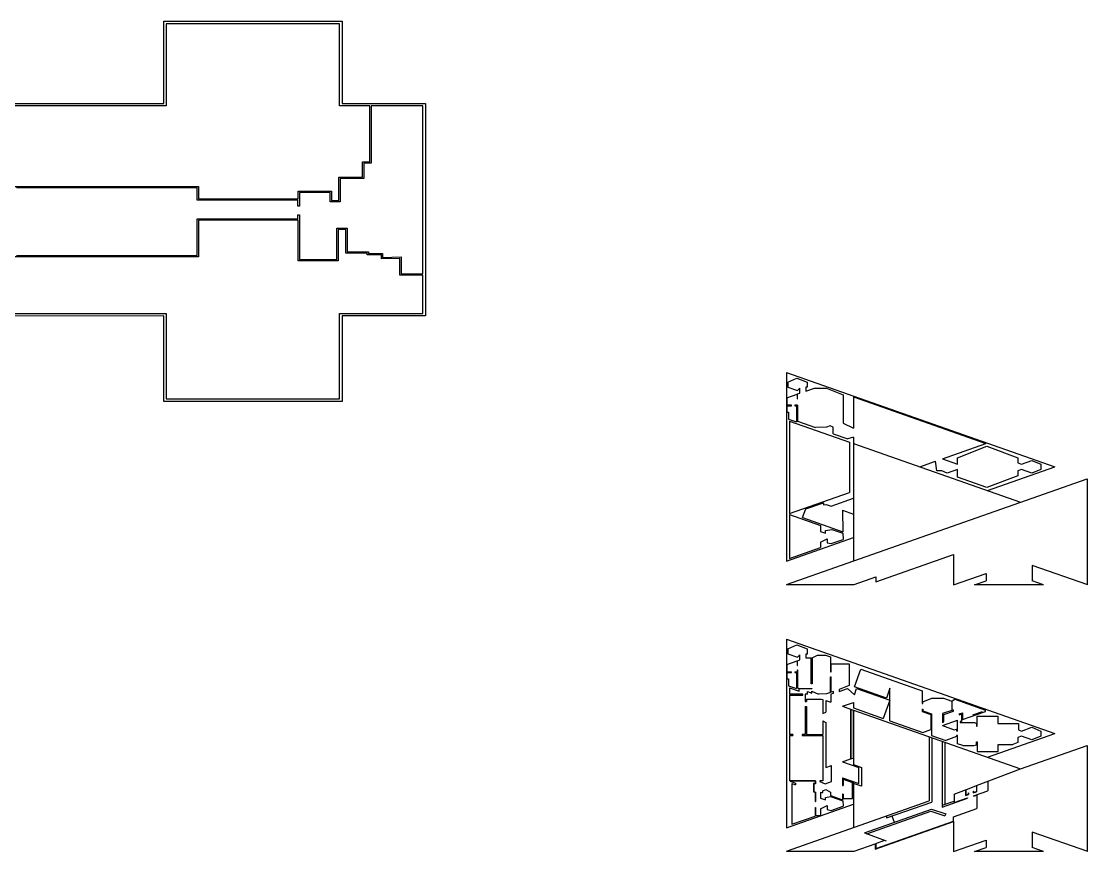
# Model space of a CAD drawing. Header units: centimetres. Extents: x 2933 to 5307, y 1581 to 3517.
# Drawn here: x 4224 to 5307, y 2673 to 3517 of the extents above; entities that cross this region are included whole.
import ezdxf

# ---------------------------------------------------------------- set-up
doc = ezdxf.new("R2010")
doc.units = ezdxf.units.CM
doc.layers.add('Make2D$Visible$Curves', color=7, linetype='Continuous', true_color=0x000000)

msp = doc.modelspace()

# ---------------------------------------------------------------- linework, layer by layer
at = {"layer": 'Make2D$Visible$Curves', "color": 24, "lineweight": -3, "true_color": 0xa52525}
for p, q in [((4368.3, 3433.5), (4368.3, 3516.9)), ((4368.3, 3516.9), (4549.4, 3516.9)), ((4546.8, 3514.3), (4370.9, 3514.3)), ((4370.9, 3514.3), (4370.9, 3430.9)), ((4546.8, 3430.9), (4546.8, 3514.3)), ((4549.4, 3516.9), (4549.4, 3433.5)), ((4204.9, 3433.5), (4368.3, 3433.5)), ((4549.4, 3433.5), (4634, 3433.5)), ((4634, 3433.5), (4634, 3217.5)), ((4370.9, 3430.9), (4204.9, 3430.9)), ((4577.7, 3430.9), (4546.8, 3430.9)), ((4577.7, 3374.2), (4577.7, 3430.9)), ((4631.3, 3430.9), (4579.1, 3430.9)), ((4579.1, 3430.9), (4579.1, 3372.9)), ((4631.3, 3260.4), (4631.3, 3430.9)), ((4570.2, 3358.6), (4570.2, 3374.2)), ((4570.2, 3374.2), (4577.7, 3374.2)), ((4579.1, 3372.9), (4571.5, 3372.9)), ((4571.5, 3372.9), (4571.5, 3357.2)), ((4546.1, 3334.8), (4546.1, 3358.6)), ((4546.1, 3358.6), (4570.2, 3358.6)), ((4571.5, 3357.2), (4547.4, 3357.2)), ((4547.4, 3357.2), (4547.4, 3333.4)), ((4160.3, 3349), (4403.5, 3349)), ((4402.2, 3347.7), (4218.6, 3347.7)), ((4402.2, 3335.1), (4402.2, 3347.7)), ((4403.5, 3349), (4403.5, 3336.4)), ((4403.5, 3336.4), (4504.7, 3336.4)), ((4504.7, 3336.4), (4504.7, 3344.3)), ((4504.7, 3344.3), (4538.7, 3344.3)), ((4537.3, 3343), (4506, 3343)), ((4506, 3343), (4506, 3335.1)), ((4537.3, 3333.4), (4537.3, 3343)), ((4538.7, 3344.3), (4538.7, 3334.8)), ((4504.5, 3335.1), (4402.2, 3335.1)), ((4504.5, 3329.1), (4504.5, 3335.1)), ((4506, 3329.1), (4504.5, 3329.1)), ((4506, 3335.1), (4506, 3329.1)), ((4547.4, 3333.4), (4537.3, 3333.4)), ((4538.7, 3334.8), (4546.1, 3334.8)), ((4402.2, 3278.8), (4402.2, 3316.1)), ((4402.2, 3316.1), (4504.5, 3316.1)), ((4504.7, 3314.8), (4403.5, 3314.8)), ((4403.5, 3314.8), (4403.5, 3277.5)), ((4504.5, 3316.1), (4504.5, 3320.4)), ((4504.5, 3320.4), (4506, 3320.4)), ((4504.7, 3273.5), (4504.7, 3314.8)), ((4506, 3320.4), (4506, 3316.1)), ((4506, 3316.1), (4506, 3274.8)), ((4544, 3274.8), (4544, 3306.8)), ((4544, 3306.8), (4554.6, 3306.8)), ((4553.3, 3305.5), (4545.3, 3305.5)), ((4545.3, 3305.5), (4545.3, 3273.5)), ((4553.3, 3281.2), (4553.3, 3305.5)), ((4554.6, 3306.8), (4554.6, 3282.5)), ((4575, 3281.2), (4553.3, 3281.2)), ((4554.6, 3282.5), (4576.3, 3282.5)), ((4575, 3279.7), (4575, 3281.2)), ((4576.3, 3282.5), (4576.3, 3281)), ((4403.5, 3277.5), (4217.3, 3277.5)), ((4218.6, 3278.8), (4402.2, 3278.8)), ((4545.3, 3273.5), (4504.7, 3273.5)), ((4506, 3274.8), (4544, 3274.8)), ((4589.3, 3279.7), (4575, 3279.7)), ((4576.3, 3281), (4590.6, 3281)), ((4589.3, 3275.5), (4589.3, 3279.7)), ((4608.1, 3276), (4589.3, 3275.5)), ((4590.6, 3281), (4590.6, 3276.9)), ((4590.6, 3276.9), (4609.4, 3277.4)), ((4608.1, 3259), (4608.1, 3276)), ((4609.4, 3277.4), (4609.4, 3260.4)), ((4609.4, 3260.4), (4631.3, 3260.4)), ((4631.3, 3259), (4608.1, 3259)), ((4631.3, 3220.1), (4631.3, 3259)), ((4198.9, 3219.9), (4370.9, 3220.1)), ((4368.3, 3217.5), (4201.6, 3217.3)), ((4368.3, 3130.6), (4368.3, 3217.5)), ((4370.9, 3220.1), (4370.9, 3133.2)), ((4546.8, 3133.2), (4546.8, 3220.1)), ((4546.8, 3220.1), (4631.3, 3220.1)), ((4634, 3217.5), (4549.4, 3217.5)), ((4549.4, 3217.5), (4549.4, 3130.6)), ((5000.6, 3159.9), (5000.6, 2968.2)), ((5000.6, 3159.9), (5273.1, 3064.1)), ((5002.2, 3150.2), (5011.3, 3154.1)), ((5011.3, 3154.1), (5021.7, 3150.2)), ((5002.2, 3150.2), (5002.2, 3145)), ((5002.2, 3145), (5011.9, 3141.7)), ((5011.9, 3141.7), (5014.3, 3144.2)), ((5014.3, 3139), (5014.3, 3144.2)), ((5021.7, 3145), (5020.4, 3145)), ((5020.4, 3145), (5020.4, 3141.2)), ((5020.4, 3141.2), (5029.1, 3144.2)), ((5021.7, 3150.2), (5021.7, 3145)), ((5029.1, 3144.2), (5041.3, 3144.2)), ((5041.3, 3144.2), (5058.2, 3137.2)), ((4549.4, 3130.6), (4368.3, 3130.6)), ((4370.9, 3133.2), (4546.8, 3133.2)), ((5001.2, 3134.4), (5011.4, 3138)), ((5001.2, 3134.4), (5001.2, 3126.8)), ((5011.4, 3138), (5011.4, 3133.3)), ((5011.4, 3133.3), (5012, 3133.3)), ((5012, 3138.2), (5014.3, 3139)), ((5012, 3133.3), (5012, 3138.2)), ((5058.2, 3137.2), (5058.2, 3108.5)), ((5068.8, 3135.2), (5068.8, 3103.5)), ((5068.8, 3135.2), (5203.3, 3087.9)), ((5005.7, 3126.8), (5001.2, 3126.8)), ((5001.2, 3126.1), (5005.7, 3126.1)), ((5001.2, 3126.1), (5001.2, 3119.8)), ((5001.2, 3119.8), (5002.8, 3119.8)), ((5002.8, 3119.8), (5002.8, 3112.7)), ((5005.7, 3126.1), (5005.7, 3126.8)), ((5011.8, 3126.8), (5009.3, 3126.8)), ((5009.3, 3126.8), (5009.3, 3126.1)), ((5009.3, 3126.1), (5011, 3126.1)), ((5011, 3126.1), (5011, 3109.9)), ((5011.8, 3126.8), (5011.8, 3110.5)), ((5002.8, 3112.7), (5011, 3109.9)), ((5003.8, 3110.7), (5064.8, 3089.3)), ((5003.8, 3110.7), (5003.8, 3016.6)), ((5011.8, 3110.5), (5030, 3104.1)), ((5058.2, 3108.5), (5068.8, 3103.5)), ((5041.3, 3104.6), (5030, 3104.1)), ((5045.2, 3105.9), (5041.3, 3104.6)), ((5048.2, 3104.6), (5045.2, 3105.9)), ((5048.1, 3097.7), (5048.2, 3104.6)), ((5048.1, 3097.7), (5063.1, 3092.5)), ((5068.8, 3094.4), (5063.1, 3092.5)), ((5064.8, 3089.3), (5064.8, 3038)), ((5068.8, 3094.4), (5068.8, 2968.9)), ((5068.8, 3087.9), (5238.3, 3028.3)), ((5159.3, 3072.4), (5203.3, 3087.9)), ((5174.3, 3073.3), (5204.2, 3085)), ((5204.2, 3085), (5235.5, 3073.3)), ((5136.2, 3064.3), (5152.1, 3069.9)), ((5153.4, 3060.2), (5152.1, 3069.9)), ((5159.3, 3072.4), (5174.3, 3066.8)), ((5174.3, 3066.8), (5174.3, 3073.3)), ((5235.5, 3073.3), (5235.5, 3068.1)), ((5235.5, 3068.1), (5239.4, 3066.8)), ((5239.4, 3066.8), (5249.9, 3070.7)), ((5249.9, 3070.7), (5259, 3066.8)), ((5259, 3066.8), (5259, 3061.5)), ((5158.6, 3060.2), (5153.4, 3060.2)), ((5163.8, 3057.6), (5158.6, 3060.2)), ((5174.3, 3061.5), (5163.8, 3057.6)), ((5174.3, 3053.7), (5174.3, 3061.5)), ((5235.5, 3055), (5204.2, 3043.3)), ((5204.8, 3040), (5273.1, 3064.1)), ((5239.4, 3061.5), (5235.5, 3060.2)), ((5235.5, 3060.2), (5235.5, 3055)), ((5249.9, 3057.6), (5239.4, 3061.5)), ((5259, 3061.5), (5249.9, 3057.6)), ((5000.6, 2944.7), (5305.9, 3052.1)), ((5204.2, 3043.3), (5174.3, 3053.7)), ((5305.9, 3052.1), (5305.9, 2944.1)), ((5001.2, 3040), (5001.2, 3040)), ((5003.8, 3016.6), (5064.8, 3038)), ((5046, 3024.2), (5068.8, 3032.2)), ((5016.9, 3012.6), (5020.3, 3021.6)), ((5020.3, 3021.6), (5038.2, 3027.7)), ((5038.2, 3027.7), (5038.2, 3025.4)), ((5038.2, 3025.4), (5041, 3026)), ((5041, 3026), (5046, 3024.2)), ((5003.8, 3015.7), (5035.3, 3004.7)), ((5003.8, 3015.7), (5003.8, 2971.1)), ((5016.9, 3012.6), (5058, 2998.1)), ((5057.5, 3020.2), (5068.8, 3016.2)), ((5057.5, 3020.2), (5058, 2998.1)), ((5035.3, 3004.7), (5035.3, 2998.4)), ((5040.2, 2999.3), (5046.9, 3000.6)), ((5046.9, 3000.6), (5058, 2996.7)), ((5000.6, 2968.2), (5068.8, 2992.2)), ((5035.3, 2998.4), (5040.2, 2996.7)), ((5035.3, 2987.7), (5042, 2990.9)), ((5040.2, 2996.7), (5040.2, 2999.3)), ((5042, 2990.9), (5042, 2986.9)), ((5046.2, 2986.1), (5058.1, 2990.3)), ((5058, 2996.7), (5058.1, 2990.3)), ((5003.8, 2971.1), (5035.3, 2982.2)), ((5035.3, 2987.7), (5035.3, 2982.2)), ((5042, 2986.9), (5046.2, 2986.1)), ((5091.4, 2947.3), (5170.3, 2975.1)), ((5170.3, 2975.1), (5170.3, 2944.1)), ((5306.6, 2944.1), (5250.1, 2964)), ((5250.1, 2964), (5250.1, 2948.2)), ((5069.3, 2944.7), (5091.3, 2952.4)), ((5091.3, 2952.4), (5091.3, 2947.3)), ((5170.3, 2944.1), (5203.6, 2955.8)), ((5191.7, 2944.2), (5203.6, 2948.4)), ((5203.6, 2955.8), (5203.6, 2948.4)), ((5261.6, 2944.2), (5250.1, 2948.2)), ((5000.6, 2944.7), (5069.3, 2944.7)), ((5261.6, 2944.2), (5191.7, 2944.2)), ((5203.6, 2944.7), (5203.6, 2944.2)), ((5000.6, 2888.9), (5000.6, 2697.2)), ((5000.6, 2888.9), (5273.1, 2793)), ((5002.2, 2879.1), (5011.3, 2883.1)), ((5011.3, 2883.1), (5021.7, 2879.1)), ((5002.2, 2879.1), (5002.2, 2874)), ((5002.2, 2874), (5011.9, 2870.7)), ((5011.9, 2870.7), (5014.3, 2873.1)), ((5014.3, 2868), (5014.3, 2873.1)), ((5021.7, 2873.9), (5020.4, 2873.9)), ((5020.4, 2873.9), (5020.4, 2870.1)), ((5020.4, 2870.1), (5025.9, 2870.1)), ((5021.7, 2879.1), (5021.7, 2873.9)), ((5025.9, 2843.7), (5025.9, 2870.1)), ((5026.8, 2870.1), (5032.2, 2872.7)), ((5026.8, 2870.1), (5026.8, 2843.7)), ((5032.2, 2872.7), (5040.4, 2872.7)), ((5040.4, 2872.7), (5045.4, 2871)), ((5045.4, 2871), (5045.4, 2855.8)), ((5001.2, 2863.4), (5011.4, 2866.9)), ((5001.2, 2863.4), (5001.2, 2855.8)), ((5011.4, 2866.9), (5011.4, 2862.2)), ((5011.4, 2862.2), (5012, 2862.2)), ((5012, 2867.1), (5014.3, 2868)), ((5012, 2862.2), (5012, 2867.1)), ((5046.2, 2855.8), (5046.2, 2864.1)), ((5046.2, 2864.1), (5064.3, 2864.1)), ((5064.3, 2864.1), (5064.3, 2841.8)), ((5001.2, 2855.8), (5005.7, 2855.8)), ((5001.2, 2855.1), (5001.2, 2848.7)), ((5001.2, 2855.1), (5005.7, 2855.1)), ((5001.2, 2848.7), (5002.8, 2848.7)), ((5002.8, 2848.7), (5002.8, 2841.7)), ((5005.7, 2855.1), (5005.7, 2855.8)), ((5009.3, 2855.8), (5009.3, 2855.1)), ((5009.3, 2855.8), (5011.4, 2855.8)), ((5009.3, 2855.1), (5011, 2855.1)), ((5011, 2855.1), (5011, 2838.8)), ((5011.4, 2857.9), (5012, 2857.9)), ((5011.4, 2857.9), (5011.4, 2855.8)), ((5012, 2857.9), (5012, 2839.4)), ((5045.4, 2855.8), (5046.2, 2855.8)), ((5045.4, 2855.8), (5045.4, 2855.8)), ((5045.4, 2850.7), (5046.2, 2850.7)), ((5045.4, 2834.9), (5045.4, 2850.7)), ((5046.2, 2855.8), (5046.2, 2855.8)), ((5046.2, 2835.2), (5046.2, 2850.7)), ((5069.8, 2840.5), (5076.1, 2858.5)), ((5076.1, 2858.5), (5138.5, 2836.6)), ((5002.8, 2841.7), (5011, 2838.8)), ((5003.8, 2839.7), (5003.8, 2833.2)), ((5003.8, 2839.7), (5013.5, 2836.3)), ((5011.8, 2839.5), (5013.1, 2839)), ((5013.1, 2839), (5026.4, 2839)), ((5013.5, 2836.3), (5013.5, 2838.4)), ((5026.4, 2838.4), (5013.5, 2838.4)), ((5026.8, 2843.7), (5025.9, 2843.7)), ((5026.4, 2839), (5026.4, 2838.4)), ((5064.3, 2841.8), (5054.3, 2838)), ((5054.3, 2836), (5062.6, 2838.9)), ((5054.3, 2838), (5054.3, 2836)), ((5062.6, 2838.9), (5069.7, 2832.4)), ((5069.7, 2832.4), (5071.9, 2838.9)), ((5102.2, 2828.9), (5069.8, 2840.5)), ((5071.9, 2838.9), (5105.6, 2826.9)), ((5105.8, 2839.2), (5102.2, 2828.9)), ((5105.8, 2806), (5105.8, 2839.2)), ((5017.4, 2833.2), (5003.8, 2833.2)), ((5003.8, 2832.2), (5017.4, 2832.2)), ((5003.8, 2832.2), (5003.8, 2792.2)), ((5017.4, 2832.2), (5017.4, 2833.2)), ((5022.2, 2833.2), (5019.7, 2833.2)), ((5019.7, 2833.2), (5019.7, 2825.6)), ((5020.9, 2828.2), (5020.9, 2825.6)), ((5020.9, 2828.2), (5036.3, 2828.2)), ((5022.2, 2835.8), (5026.4, 2834.3)), ((5022.2, 2833.2), (5022.2, 2835.8)), ((5026.4, 2834.3), (5026.4, 2836.2)), ((5026.4, 2836.2), (5033.2, 2833.2)), ((5041.3, 2833.5), (5033.2, 2833.2)), ((5036.3, 2828.2), (5037.7, 2827.8)), ((5037.7, 2827.8), (5037.7, 2813.4)), ((5040.7, 2826.7), (5040.7, 2814.7)), ((5040.7, 2826.7), (5045.6, 2825)), ((5045.4, 2834.9), (5041.3, 2833.5)), ((5048.4, 2833.9), (5045.6, 2833)), ((5045.6, 2833), (5045.6, 2825)), ((5048.4, 2835.9), (5046.2, 2835.2)), ((5048.4, 2833.9), (5048.4, 2835.9)), ((5105.6, 2826.9), (5099, 2808.5)), ((5101.9, 2828.2), (5101.9, 2828.2)), ((5138.5, 2836.6), (5138.5, 2823.8)), ((5139, 2825.4), (5148.4, 2829.2)), ((5148.4, 2829.2), (5160.1, 2829)), ((5160.1, 2829), (5168.5, 2826)), ((5169, 2826.3), (5171.7, 2827.9)), ((5171.7, 2827.9), (5202.7, 2817)), ((5019.7, 2825.6), (5020.9, 2825.6)), ((5019.7, 2820.5), (5019.7, 2792.2)), ((5019.7, 2820.5), (5020.9, 2820.5)), ((5020.9, 2820.5), (5020.9, 2792.2)), ((5057.5, 2820.8), (5068.8, 2824.8)), ((5057.5, 2820.8), (5065.6, 2817.9)), ((5065.6, 2817.9), (5065.6, 2767.3)), ((5066, 2817.8), (5066, 2767.4)), ((5066, 2817.8), (5068.3, 2817)), ((5068.3, 2817), (5068.3, 2768.2)), ((5068.8, 2824.8), (5068.8, 2819.1)), ((5068.8, 2819.1), (5099, 2808.5)), ((5068.8, 2816.8), (5068.8, 2760.5)), ((5068.8, 2816.8), (5238.3, 2757.2)), ((5138.5, 2823.8), (5139, 2823.8)), ((5138.5, 2818), (5138.5, 2815.5)), ((5138.5, 2818), (5139, 2818)), ((5139, 2823.8), (5139, 2825.4)), ((5139, 2818), (5139, 2816.1)), ((5139, 2816.1), (5148, 2813.1)), ((5168.5, 2816.4), (5159, 2813.4)), ((5160.4, 2812.6), (5170.2, 2815.7)), ((5168.5, 2826), (5168.5, 2816.4)), ((5169, 2816.9), (5169, 2826.3)), ((5170.2, 2816.9), (5169, 2816.9)), ((5170.2, 2816.9), (5170.2, 2817)), ((5170.2, 2815.7), (5170.2, 2816.9)), ((5190.1, 2812.2), (5199.9, 2815.6)), ((5202.7, 2815.4), (5202.7, 2817)), ((5037.7, 2813.4), (5040.7, 2814.7)), ((5037.7, 2805.9), (5037.7, 2792.2)), ((5037.7, 2805.9), (5040.7, 2804.5)), ((5105.8, 2806), (5139.3, 2794.3)), ((5138.5, 2815.5), (5147.4, 2812.6)), ((5147.4, 2812.6), (5147.4, 2797.2)), ((5148, 2813.1), (5148, 2797.4)), ((5159, 2813.4), (5159, 2804.2)), ((5159, 2804.2), (5160.4, 2805)), ((5159.3, 2801.3), (5174.3, 2806.6)), ((5160.4, 2805), (5160.4, 2812.6)), ((5174.3, 2802.2), (5174.3, 2806.6)), ((5176.2, 2813), (5179.3, 2814.2)), ((5176.2, 2813), (5176.2, 2812)), ((5176.2, 2812), (5178.4, 2812.9)), ((5178.4, 2805.2), (5177.2, 2805.2)), ((5177.2, 2805.2), (5177.2, 2804.4)), ((5178.4, 2812.9), (5178.4, 2805.2)), ((5179.3, 2807.4), (5202.7, 2815.4)), ((5179.3, 2814.2), (5179.3, 2807.4)), ((5194.3, 2800.5), (5194.3, 2810.7)), ((5194.3, 2810.7), (5215.2, 2810.7)), ((5215.2, 2810.7), (5215.2, 2803.2)), ((5040.7, 2804.5), (5040.7, 2758.5)), ((5139.3, 2794.3), (5147.4, 2797.2)), ((5148, 2797.4), (5148, 2791.2)), ((5159.3, 2801.3), (5171, 2796.9)), ((5171, 2796.9), (5173.4, 2797.6)), ((5173.4, 2797.6), (5173.4, 2796)), ((5173.4, 2796), (5174.3, 2795.7)), ((5174.3, 2795.7), (5174.3, 2802.2)), ((5177.2, 2804.4), (5191.6, 2804.4)), ((5191.6, 2804.4), (5193.7, 2803.2)), ((5193.7, 2803.2), (5193.7, 2800.5)), ((5193.7, 2800.5), (5194.3, 2800.5)), ((5215.2, 2803.2), (5236.2, 2803.2)), ((5236.2, 2803.2), (5236.2, 2796.8)), ((5236.2, 2796.8), (5239.4, 2795.7)), ((5239.4, 2795.7), (5249.9, 2799.6)), ((5249.9, 2799.6), (5259, 2795.7)), ((5259, 2795.7), (5259, 2790.5)), ((5007, 2792.2), (5003.8, 2792.2)), ((5003.8, 2791.1), (5007, 2791.1)), ((5003.8, 2791.1), (5003.8, 2745.2)), ((5007, 2792.2), (5007, 2791.1)), ((5019.7, 2792.2), (5016.7, 2792.2)), ((5016.7, 2792.2), (5016.7, 2791.1)), ((5016.7, 2791.1), (5037.7, 2791.1)), ((5020.9, 2792.2), (5037.7, 2792.2)), ((5037.7, 2791.1), (5037.7, 2745.2)), ((5145.6, 2789.8), (5145.6, 2724.6)), ((5148, 2791.2), (5162.6, 2786.1)), ((5148.3, 2788.9), (5148.3, 2723.5)), ((5158.8, 2785.2), (5158.8, 2718.2)), ((5161.5, 2784.2), (5161.5, 2721.1)), ((5173.2, 2790.1), (5162.6, 2786.1)), ((5174.3, 2791.2), (5173.2, 2791.2)), ((5173.2, 2791.2), (5173.2, 2790.1)), ((5174.3, 2790.5), (5174.3, 2791.2)), ((5174.3, 2782.7), (5174.3, 2790.5)), ((5193.5, 2781.8), (5193.5, 2784.8)), ((5193.5, 2784.8), (5194.4, 2784.8)), ((5194.4, 2784.8), (5194.4, 2774.9)), ((5204.8, 2769), (5273.1, 2793)), ((5235.5, 2784), (5230.4, 2782.1)), ((5239.4, 2790.5), (5235.5, 2789.2)), ((5235.5, 2789.2), (5235.5, 2784)), ((5249.9, 2786.6), (5239.4, 2790.5)), ((5259, 2790.5), (5249.9, 2786.6)), ((5179.7, 2780.8), (5174.3, 2782.7)), ((5179.7, 2780.8), (5191.1, 2780.8)), ((5191.1, 2780.8), (5193.5, 2781.8)), ((5194.4, 2774.9), (5215.6, 2774.9)), ((5215.6, 2774.9), (5215.6, 2782.1)), ((5215.6, 2782.1), (5230.4, 2782.1)), ((5238.3, 2757.2), (5305.9, 2781)), ((5305.9, 2781), (5305.9, 2673.1)), ((5001.2, 2768.9), (5001.2, 2768.9)), ((5057.5, 2764.4), (5065.6, 2767.3)), ((5057.6, 2764.4), (5074.1, 2758.6)), ((5066, 2767.4), (5068.3, 2768.2)), ((5068.8, 2761.8), (5077, 2758.7)), ((5040.7, 2758.5), (5046.3, 2760.5)), ((5046.3, 2744.5), (5046.3, 2760.5)), ((5074.1, 2742.2), (5074.1, 2758.6)), ((5077, 2758.7), (5077, 2739.6)), ((5077, 2757.6), (5077, 2757.6)), ((5193.8, 2740.3), (5238.3, 2757.2)), ((5030.2, 2745.2), (5003.8, 2745.2)), ((5029.8, 2744.7), (5004.4, 2744.7)), ((5004.4, 2744.7), (5010, 2742.7)), ((5006.1, 2742.4), (5006.1, 2700.9)), ((5006.1, 2742.4), (5010, 2740.9)), ((5010, 2742.7), (5010, 2740.9)), ((5029.8, 2742.5), (5028.2, 2742.5)), ((5028.2, 2742.5), (5028.2, 2734)), ((5030.2, 2742.1), (5028.5, 2742.1)), ((5028.5, 2742.1), (5028.5, 2734.3)), ((5029.8, 2744.7), (5029.8, 2742.5)), ((5030.2, 2745.2), (5030.2, 2742.1)), ((5034.7, 2745.2), (5034.7, 2744.4)), ((5037.7, 2745.2), (5034.7, 2745.2)), ((5034.7, 2744.4), (5040.1, 2742)), ((5040.1, 2742), (5046.3, 2744.5)), ((5057.5, 2748.1), (5074.1, 2742.2)), ((5057.5, 2748.1), (5057.5, 2740.4)), ((5057.5, 2740.4), (5058.2, 2740.4)), ((5058.2, 2746.9), (5058.2, 2740.4)), ((5058.2, 2746.9), (5067.9, 2743.5)), ((5067.9, 2727.1), (5067.9, 2743.5)), ((5068.8, 2742.5), (5068.8, 2744.1)), ((5077, 2739.6), (5068.8, 2742.5)), ((5068.8, 2742.5), (5068.8, 2697.9)), ((5182.7, 2736), (5193.5, 2740.2)), ((5193.5, 2740.2), (5193.5, 2734.3)), ((5193.8, 2740.3), (5193.8, 2734)), ((5205.3, 2744.7), (5205.3, 2735)), ((5028.2, 2734), (5029.8, 2733.4)), ((5028.5, 2734.3), (5030.2, 2733.6)), ((5029.8, 2733.4), (5029.8, 2724.2)), ((5030.2, 2733.6), (5030.2, 2724.4)), ((5035.3, 2733.6), (5035.3, 2727.4)), ((5035.3, 2733.6), (5036.5, 2733.1)), ((5036.5, 2733.1), (5037.6, 2733.1)), ((5037.6, 2734.9), (5040.7, 2736.1)), ((5037.6, 2733.1), (5037.6, 2734.9)), ((5040.2, 2728.2), (5045.4, 2729.2)), ((5040.7, 2736.1), (5045.5, 2733.7)), ((5045.4, 2729.2), (5058, 2724.8)), ((5045.5, 2733.7), (5045.5, 2730)), ((5045.5, 2730), (5057.5, 2725.8)), ((5057.5, 2731.6), (5057.5, 2725.8)), ((5058.2, 2731.6), (5057.5, 2731.6)), ((5058.2, 2731.6), (5058.2, 2727.1)), ((5171.1, 2731.6), (5182.4, 2735.9)), ((5171.1, 2731.6), (5171.1, 2722.5)), ((5182.4, 2735.9), (5182.4, 2730)), ((5182.4, 2730), (5185.5, 2731.1)), ((5182.7, 2736), (5182.7, 2730.5)), ((5182.7, 2730.5), (5185.2, 2731.4)), ((5185.2, 2732.6), (5185.5, 2732.7)), ((5185.2, 2732.6), (5185.2, 2731.4)), ((5185.5, 2732.7), (5185.5, 2731.1)), ((5190.3, 2734.4), (5190.6, 2734.5)), ((5190.3, 2734.4), (5190.3, 2732.8)), ((5190.3, 2732.8), (5193.8, 2734)), ((5190.5, 2729.8), (5205.3, 2735)), ((5190.5, 2729.4), (5194, 2730.6)), ((5190.5, 2729.8), (5190.5, 2729.4)), ((5190.6, 2734.5), (5190.6, 2733.3)), ((5190.6, 2733.3), (5193.5, 2734.3)), ((5194, 2730.6), (5194, 2716.9)), ((5000.6, 2673.6), (5145.6, 2724.6)), ((5000.6, 2697.2), (5068.8, 2721.2)), ((5029.8, 2724.2), (5030.2, 2724.2)), ((5030.2, 2724.4), (5030.2, 2724.2)), ((5035.3, 2727.4), (5040.2, 2725.7)), ((5035.3, 2716.7), (5042, 2719.9)), ((5040.2, 2725.7), (5040.2, 2728.2)), ((5042, 2719.9), (5042, 2715.8)), ((5046.2, 2715), (5058.1, 2719.2)), ((5058, 2724.8), (5058.1, 2719.2)), ((5058.2, 2727.1), (5067.9, 2727.1)), ((5102.4, 2707.4), (5148.3, 2723.5)), ((5158.8, 2718.2), (5184.6, 2727.3)), ((5158.8, 2720.2), (5171.1, 2724.5)), ((5171.1, 2722.9), (5184.6, 2727.7)), ((5184.6, 2727.7), (5184.6, 2727.3)), ((5006.1, 2700.9), (5029.8, 2709.2)), ((5029.8, 2718), (5029.8, 2709.2)), ((5029.8, 2718), (5030.2, 2718)), ((5030.2, 2718), (5030.2, 2709.9)), ((5030.2, 2709.9), (5035.3, 2709.9)), ((5035.3, 2716.7), (5035.3, 2709.9)), ((5042, 2715.8), (5046.2, 2715)), ((5079.8, 2692.2), (5148.1, 2716.2)), ((5082.3, 2691.3), (5147.2, 2714.1)), ((5102.4, 2709.5), (5102.4, 2707.3)), ((5110.4, 2702.8), (5108, 2709.3)), ((5147.2, 2714.1), (5161.5, 2709.4)), ((5148.1, 2716.2), (5162.4, 2711.4)), ((5162.4, 2711.4), (5161.5, 2709.4)), ((5170.3, 2708.6), (5194, 2716.9)), ((5170.3, 2704), (5170.3, 2708.6)), ((5090.9, 2675.7), (5170.3, 2703.6)), ((5091.3, 2676.3), (5170.3, 2704)), ((5170.3, 2703.6), (5170.3, 2673.1)), ((5079.8, 2692.2), (5102.1, 2684.2)), ((5306.6, 2673.1), (5250.1, 2693)), ((5250.1, 2693), (5250.1, 2677.2)), ((5069.3, 2673.6), (5090.9, 2681.2)), ((5090.9, 2681.2), (5090.9, 2675.7)), ((5091.3, 2681.4), (5100.7, 2684.7)), ((5091.3, 2681.4), (5091.3, 2676.3)), ((5170.3, 2673.1), (5203.6, 2684.8)), ((5191.7, 2673.2), (5203.6, 2677.3)), ((5203.6, 2684.8), (5203.6, 2677.3)), ((5261.6, 2673.1), (5250.1, 2677.2)), ((5000.6, 2673.6), (5069.3, 2673.6)), ((5261.6, 2673.1), (5191.7, 2673.2)), ((5203.6, 2673.6), (5203.6, 2673.1))]:
    msp.add_line(p, q, dxfattribs=at)

doc.saveas('drawing.dxf')
